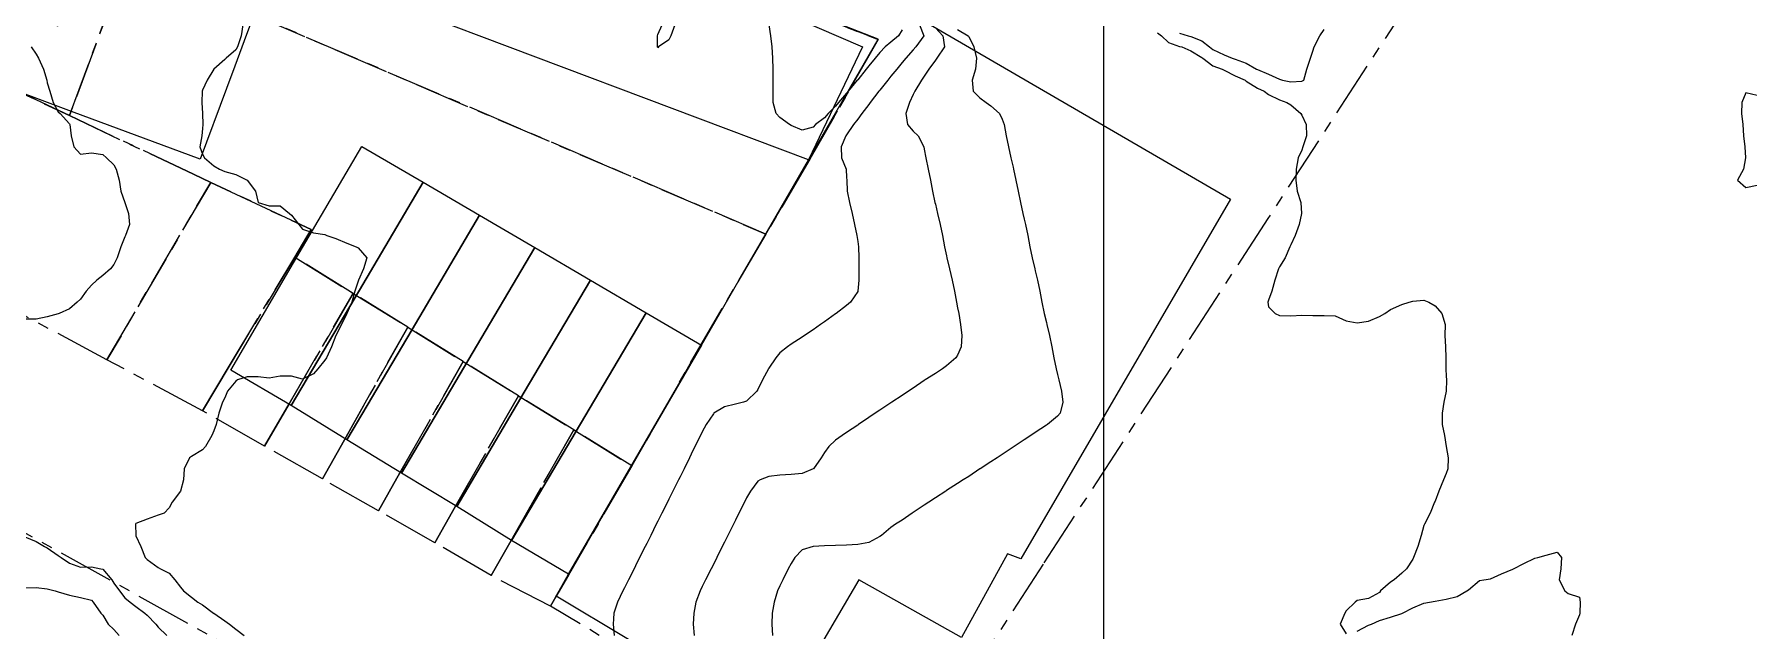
# Model space of a CAD drawing. Header units: centimetres. Extents: x 0 to 642158, y -847 to 649707.
# Drawn here: x 616218.7 to 616295.9, y 621736 to 621762.8 of the extents above; entities that cross this region are included whole.
import ezdxf

# ---------------------------------------------------------------- set-up
doc = ezdxf.new("R2010")
doc.units = ezdxf.units.CM
doc.header["$MEASUREMENT"] = 0
doc.linetypes.add('CENTERX2', pattern=[4, 2.5, -0.5, 0.5, -0.5])
doc.layers.add('MEV_grille', color=254, linetype='Continuous', lineweight=9)
doc.layers.add('WAL_topographie 0.5', color=253, linetype='Continuous', lineweight=20)
doc.layers.add('SPW_batiments', color=7, linetype='Continuous')
doc.layers.add('SPW_parcellaire cadastral', color=7, linetype='CENTERX2', lineweight=25, true_color=0xff0542)

# ---------------------------------------------------------------- blocks, each defined once
blk = doc.blocks.new('*U112')
at = {"layer": 'MEV_grille', "transparency": 33554687}
blk.add_lwpolyline([(0, 1825.476), (0, -1825.476)], dxfattribs=at)
blk = doc.blocks.new('*U113')
at = {"layer": 'MEV_grille', "color": 0, "linetype": 'ByBlock', "lineweight": -2, "transparency": 16777216}
blk.add_blockref('*U112', (900, 0), dxfattribs=at)

msp = doc.modelspace()

# ---------------------------------------------------------------- linework, layer by layer
at = {"layer": 'SPW_batiments'}
for points in [[(616256.784, 621782.562), (616268.301, 621776.569), (616272.44, 621774.416), (616269.575, 621768.732), (616269.334, 621768.253), (616267.525, 621764.664), (616267.324, 621764.265), (616260.374, 621768.148), (616257.741, 621763.997), (616272.542, 621755.399), (616263.094, 621739.198), (616262.494, 621739.415), (616260.428, 621735.648), (616255.795, 621738.247), (616252.099, 621731.928), (616251.945, 621731.664), (616242.178, 621737.513), (616242.732, 621738.499), (616248.711, 621748.818), (616256.675, 621762.597), (616237.591, 621770.062), (616246.789, 621787.763), (616256.784, 621782.562)], [(616255.964, 621762.257), (616253.536, 621757.166), (616235.124, 621764.093), (616237.591, 621770.062), (616240.808, 621768.804), (616255.964, 621762.257)], [(616219.729, 621763.201), (616220.521, 621765.336), (616221.519, 621764.965), (616222.326, 621764.666), (616223.109, 621766.775), (616228.72, 621764.143), (616228.628, 621763.896), (616228.116, 621762.517), (616227.694, 621761.38), (616227.324, 621760.383), (616226.14, 621757.194), (616220.35, 621759.344), (616218.546, 621760.014), (616216.462, 621760.787), (616217.645, 621763.975), (616219.729, 621763.201)], [(616236.178, 621756.152), (616233.118, 621750.97), (616230.241, 621746.098), (616227.522, 621747.689), (616230.35, 621752.523), (616233.417, 621757.767), (616236.178, 621756.152)], [(616238.715, 621754.667), (616235.682, 621749.531), (616232.743, 621744.556), (616230.241, 621746.098), (616233.118, 621750.97), (616236.178, 621756.152), (616238.715, 621754.667)], [(616241.206, 621753.21), (616238.199, 621748.119), (616235.209, 621743.057), (616232.743, 621744.556), (616235.682, 621749.531), (616238.715, 621754.667), (616241.206, 621753.21)], [(616243.717, 621751.741), (616240.737, 621746.695), (616237.698, 621741.549), (616235.209, 621743.057), (616238.199, 621748.119), (616241.206, 621753.21), (616243.717, 621751.741)], [(616246.221, 621750.275), (616243.269, 621745.275), (616240.164, 621740.016), (616237.698, 621741.549), (616240.737, 621746.695), (616243.717, 621751.741), (616246.221, 621750.275)], [(616248.711, 621748.818), (616242.732, 621738.499), (616240.164, 621740.016), (616243.269, 621745.275), (616246.221, 621750.275), (616248.711, 621748.818)]]:
    msp.add_lwpolyline(points, dxfattribs=at)
at = {"layer": 'SPW_parcellaire cadastral'}
for points in [[(616249.076, 621792.271), (616250.771, 621795.613), (616252.727, 621799.438), (616254.603, 621803.123), (616261.313, 621799.651), (616266.03, 621809.187), (616273.45, 621805.76), (616282.274, 621822.764), (616292.927, 621842.504), (616300.86, 621837.815), (616293.098, 621825.842), (616292.513, 621824.872), (616291.921, 621825.173), (616290.548, 621823.139), (616287.383, 621818.48), (616276.969, 621803.749), (616287.721, 621798.8), (616269.53, 621768.753), (616274.897, 621768.524), (616281.772, 621768.136), (616283.041, 621768.083), (616274.226, 621754.525), (616264.098, 621738.951), (616261.546, 621735.027)], [(616256.995, 621728.066), (616241.917, 621737.06), (616242.163, 621737.486), (616242.725, 621738.457), (616245.572, 621743.385), (616246.246, 621744.543), (616248.386, 621748.306), (616251.616, 621753.821), (616253.601, 621757.192), (616256.668, 621762.579), (616237.591, 621770.061), (616243.586, 621781.598), (616244.951, 621784.225), (616247.21, 621788.598), (616249.076, 621792.271)], [(616221.944, 621748.164), (616180.798, 621770.122), (616172.708, 621775.076), (616170.473, 621776.396), (616173.482, 621781.665), (616175.749, 621780.387), (616181.006, 621777.527), (616181.208, 621777.95), (616182.709, 621777.271), (616184.412, 621776.5), (616186.417, 621775.484), (616194.74, 621771.262), (616197.406, 621769.936), (616220.249, 621759.155), (616225.846, 621756.513), (616226.613, 621756.151), (616221.944, 621748.164)], [(616200.272, 621775.689), (616222.828, 621766.102), (616220.249, 621759.155), (616197.406, 621769.936), (616200.272, 621775.689)], [(616226.604, 621774.368), (616228.204, 621773.733), (616228.431, 621773.644), (616237.591, 621770.061), (616256.668, 621762.579), (616253.601, 621757.192), (616251.616, 621753.821), (616228.534, 621763.708), (616222.828, 621766.102), (616224.713, 621771.375), (616225.365, 621771.124), (616226.604, 621774.368)], [(616195.181, 621741.091), (616170.321, 621755.131), (616169.47, 621755.656), (616168.237, 621756.129), (616165.44, 621757.196), (616157.594, 621762.978), (616160.584, 621766.718), (616168.522, 621761.505), (616173.626, 621758.629), (616176.402, 621757.057), (616213.408, 621736.168), (616216.388, 621741.407), (616235.08, 621731.017), (616230.533, 621725.141), (616228.518, 621722.368), (616195.181, 621741.091)], [(616230.397, 621752.783), (616231.145, 621754.021), (616226.613, 621756.151), (616225.846, 621756.513), (616220.249, 621759.155), (616222.828, 621766.102), (616228.534, 621763.708), (616251.616, 621753.821), (616248.386, 621748.306), (616246.246, 621744.543), (616245.572, 621743.385), (616242.962, 621745.001), (616240.471, 621746.544), (616237.98, 621748.087), (616235.489, 621749.63), (616233.032, 621751.151), (616230.397, 621752.783)], [(616230.397, 621752.783), (616227.453, 621747.879), (616226.243, 621745.864), (616221.944, 621748.164), (616226.613, 621756.151), (616231.145, 621754.021), (616230.397, 621752.783)], [(616230.397, 621752.783), (616233.032, 621751.151), (616230.143, 621746.17), (616229.042, 621744.275), (616226.243, 621745.864), (616227.453, 621747.879), (616230.397, 621752.783)], [(616231.642, 621742.798), (616229.042, 621744.275), (616230.143, 621746.17), (616233.032, 621751.151), (616235.489, 621749.63), (616232.634, 621744.561), (616231.642, 621742.798)], [(616231.642, 621742.798), (616232.634, 621744.561), (616235.489, 621749.63), (616237.98, 621748.087), (616235.139, 621743.069), (616234.172, 621741.361), (616231.642, 621742.798)], [(616236.703, 621739.924), (616234.172, 621741.361), (616235.139, 621743.069), (616237.98, 621748.087), (616240.471, 621746.544), (616237.642, 621741.575), (616236.703, 621739.924)], [(616239.244, 621738.446), (616236.703, 621739.924), (616237.642, 621741.575), (616240.471, 621746.544), (616242.962, 621745.001), (616240.139, 621740.024), (616239.244, 621738.446)], [(616239.244, 621738.446), (616240.139, 621740.024), (616242.962, 621745.001), (616245.572, 621743.385), (616242.725, 621738.457), (616242.163, 621737.486), (616241.917, 621737.06), (616239.244, 621738.446)]]:
    msp.add_lwpolyline(points, dxfattribs=at)
at = {"layer": 'WAL_topographie 0.5'}
for points in [[(616246.781, 621762.25), (616246.75, 621762.204), (616246.737, 621762.25), (616246.735, 621762.75), (616246.75, 621762.813), (616246.939, 621763.25), (616247.039, 621763.75), (616247.13, 621764.25), (616247.25, 621764.679), (616247.285, 621764.75), (616247.508, 621765.25), (616247.75, 621765.55), (616248.25, 621765.5), (616248.397, 621765.25), (616248.25, 621764.768), (616248.241, 621764.75), (616248.021, 621764.25), (616247.821, 621763.75), (616247.75, 621763.589), (616247.511, 621763.25), (616247.33, 621762.75), (616247.25, 621762.563), (616246.781, 621762.25)], [(616228.062, 621763.25), (616227.993, 621762.75), (616227.826, 621762.25), (616227.75, 621762.123), (616227.318, 621761.75), (616227.25, 621761.68), (616226.75, 621761.25), (616226.75, 621761.25), (616226.45, 621760.75), (616226.25, 621760.3), (616226.232, 621760.25), (616226.212, 621759.75), (616226.25, 621759.25), (616226.25, 621759.25), (616226.263, 621758.75), (616226.25, 621758.583), (616226.217, 621758.25), (616226.125, 621757.75), (616226.25, 621757.427), (616226.333, 621757.25), (616226.75, 621756.893), (616227.011, 621756.75), (616227.25, 621756.644), (616227.75, 621756.5), (616228.25, 621756.25), (616228.25, 621756.25), (616228.629, 621755.75), (616228.75, 621755.25), (616228.75, 621755.25), (616229.25, 621755.098), (616229.75, 621755.1), (616230.162, 621754.75), (616230.25, 621754.667), (616230.576, 621754.25), (616230.75, 621754.05), (616231.25, 621753.87), (616231.75, 621753.798), (616231.85, 621753.75), (616232.25, 621753.617), (616232.75, 621753.411), (616233.167, 621753.25), (616233.25, 621753.202), (616233.646, 621752.75), (616233.492, 621752.25), (616233.265, 621751.75), (616233.25, 621751.704), (616233.111, 621751.25), (616232.971, 621750.75), (616232.75, 621750.25), (616232.75, 621750.25), (616232.5, 621749.75), (616232.25, 621749.25), (616232.25, 621749.25), (616232.05, 621748.75), (616231.83, 621748.25), (616231.75, 621748.139), (616231.446, 621747.75), (616231.25, 621747.525), (616230.75, 621747.282), (616230.25, 621747.425), (616229.75, 621747.425), (616229.25, 621747.332), (616228.75, 621747.393), (616228.25, 621747.395), (616227.818, 621747.25), (616227.75, 621747.199), (616227.377, 621746.75), (616227.25, 621746.45), (616227.148, 621746.25), (616226.986, 621745.75), (616226.866, 621745.25), (616226.75, 621744.967), (616226.669, 621744.75), (616226.385, 621744.25), (616226.25, 621744.109), (616225.75, 621743.806), (616225.657, 621743.75), (616225.413, 621743.25), (616225.386, 621742.75), (616225.25, 621742.25), (616225.25, 621742.25), (616224.881, 621741.75), (616224.75, 621741.5), (616224.522, 621741.25), (616224.25, 621741.164), (616223.75, 621740.987), (616223.25, 621740.786), (616223.222, 621740.75), (616223.24, 621740.25), (616223.25, 621740.226), (616223.463, 621739.75), (616223.665, 621739.25), (616223.75, 621739.165), (616224.25, 621738.806), (616224.35, 621738.75), (616224.75, 621738.553), (616224.993, 621738.25), (616225.25, 621737.914), (616225.384, 621737.75), (616225.75, 621737.467), (616226.04, 621737.25), (616226.25, 621737.13), (616226.739, 621736.75), (616226.75, 621736.744), (616227.25, 621736.41), (616227.46, 621736.25), (616227.75, 621736.032), (616228.117, 621735.75)], [(616258.533, 621763.25), (616258.728, 621762.75), (616258.376, 621762.25), (616258.25, 621762.114), (616257.914, 621761.75), (616257.75, 621761.549), (616257.508, 621761.25), (616257.25, 621760.928), (616257.107, 621760.75), (616256.75, 621760.304), (616256.707, 621760.25), (616256.316, 621759.75), (616256.25, 621759.662), (616255.932, 621759.25), (616255.75, 621759), (616255.561, 621758.75), (616255.25, 621758.288), (616255.223, 621758.25), (616255.003, 621757.75), (616255.022, 621757.25), (616255.235, 621756.75), (616255.25, 621756.375), (616255.255, 621756.25), (616255.274, 621755.75), (616255.385, 621755.25), (616255.5, 621754.75), (616255.614, 621754.25), (616255.714, 621753.75), (616255.75, 621753.481), (616255.78, 621753.25), (616255.799, 621752.75), (616255.796, 621752.25), (616255.807, 621751.75), (616255.756, 621751.25), (616255.75, 621751.237), (616255.425, 621750.75), (616255.25, 621750.601), (616254.78, 621750.25), (616254.75, 621750.228), (616254.25, 621749.868), (616254.083, 621749.75), (616253.75, 621749.515), (616253.359, 621749.25), (616253.25, 621749.18), (616252.75, 621748.864), (616252.59, 621748.75), (616252.25, 621748.48), (616252.057, 621748.25), (616251.75, 621747.79), (616251.727, 621747.75), (616251.463, 621747.25), (616251.25, 621746.828), (616251.205, 621746.75), (616250.75, 621746.301), (616250.602, 621746.25), (616250.25, 621746.164), (616249.75, 621746.041), (616249.274, 621745.75), (616249.25, 621745.729), (616248.926, 621745.25), (616248.75, 621744.917), (616248.667, 621744.75), (616248.417, 621744.25), (616248.25, 621743.911), (616248.172, 621743.75), (616247.931, 621743.25), (616247.75, 621742.888), (616247.68, 621742.75), (616247.431, 621742.25), (616247.25, 621741.888), (616247.18, 621741.75), (616246.931, 621741.25), (616246.75, 621740.888), (616246.68, 621740.75), (616246.431, 621740.25), (616246.25, 621739.888), (616246.18, 621739.75), (616245.931, 621739.25), (616245.75, 621738.888), (616245.68, 621738.75), (616245.431, 621738.25), (616245.25, 621737.888), (616245.18, 621737.75), (616244.931, 621737.25), (616244.763, 621736.75), (616244.75, 621736.5), (616244.735, 621736.25), (616244.75, 621736.083), (616244.779, 621735.75)], [(616259.25, 621763.113), (616259.588, 621762.75), (616259.657, 621762.25), (616259.313, 621761.75), (616259.25, 621761.659), (616258.956, 621761.25), (616258.75, 621760.936), (616258.618, 621760.75), (616258.318, 621760.25), (616258.25, 621760.103), (616258.077, 621759.75), (616257.919, 621759.25), (616257.993, 621758.75), (616258.25, 621758.459), (616258.471, 621758.25), (616258.731, 621757.75), (616258.75, 621757.639), (616258.816, 621757.25), (616258.923, 621756.75), (616259.029, 621756.25), (616259.125, 621755.75), (616259.231, 621755.25), (616259.25, 621755.167), (616259.346, 621754.75), (616259.462, 621754.25), (616259.567, 621753.75), (616259.663, 621753.25), (616259.75, 621752.841), (616259.769, 621752.75), (616259.885, 621752.25), (616260, 621751.75), (616260.106, 621751.25), (616260.201, 621750.75), (616260.25, 621750.5), (616260.299, 621750.25), (616260.385, 621749.75), (616260.435, 621749.25), (616260.408, 621748.75), (616260.25, 621748.371), (616260.176, 621748.25), (616259.75, 621747.885), (616259.565, 621747.75), (616259.25, 621747.546), (616258.794, 621747.25), (616258.75, 621747.222), (616258.25, 621746.889), (616258.042, 621746.75), (616257.75, 621746.556), (616257.292, 621746.25), (616257.25, 621746.222), (616256.75, 621745.889), (616256.542, 621745.75), (616256.25, 621745.556), (616255.792, 621745.25), (616255.75, 621745.222), (616255.25, 621744.889), (616255.046, 621744.75), (616254.75, 621744.54), (616254.451, 621744.25), (616254.25, 621743.99), (616254.106, 621743.75), (616253.757, 621743.25), (616253.75, 621743.244), (616253.25, 621743.045), (616252.75, 621742.992), (616252.25, 621742.965), (616251.75, 621742.907), (616251.359, 621742.75), (616251.25, 621742.688), (616250.917, 621742.25), (616250.75, 621741.943), (616250.654, 621741.75), (616250.402, 621741.25), (616250.25, 621740.943), (616250.154, 621740.75), (616249.902, 621740.25), (616249.75, 621739.943), (616249.654, 621739.75), (616249.402, 621739.25), (616249.25, 621738.943), (616249.154, 621738.75), (616248.902, 621738.25), (616248.75, 621737.943), (616248.654, 621737.75), (616248.46, 621737.25), (616248.368, 621736.75), (616248.336, 621736.25), (616248.382, 621735.75)], [(616253.857, 621758.75), (616253.75, 621758.643), (616253.25, 621758.503), (616252.75, 621758.714), (616252.686, 621758.75), (616252.25, 621759.065), (616252.086, 621759.25), (616251.95, 621759.75), (616251.937, 621760.25), (616251.938, 621760.75), (616251.938, 621761.25), (616251.924, 621761.75), (616251.892, 621762.25), (616251.839, 621762.75), (616251.769, 621763.25)], [(616260.25, 621763.035), (616260.731, 621762.75), (616260.75, 621762.719), (616260.983, 621762.25), (616261.095, 621761.75), (616261.056, 621761.25), (616260.91, 621760.75), (616260.95, 621760.25), (616261.25, 621759.95), (616261.534, 621759.75), (616261.75, 621759.592), (616262.138, 621759.25), (616262.25, 621759), (616262.345, 621758.75), (616262.433, 621758.25), (616262.538, 621757.75), (616262.654, 621757.25), (616262.75, 621756.833), (616262.769, 621756.75), (616262.875, 621756.25), (616262.971, 621755.75), (616263.077, 621755.25), (616263.192, 621754.75), (616263.25, 621754.5), (616263.308, 621754.25), (616263.413, 621753.75), (616263.51, 621753.25), (616263.615, 621752.75), (616263.731, 621752.25), (616263.75, 621752.167), (616263.846, 621751.75), (616263.952, 621751.25), (616264.048, 621750.75), (616264.154, 621750.25), (616264.25, 621749.833), (616264.269, 621749.75), (616264.385, 621749.25), (616264.49, 621748.75), (616264.587, 621748.25), (616264.692, 621747.75), (616264.75, 621747.5), (616264.811, 621747.25), (616264.925, 621746.75), (616264.989, 621746.25), (616264.864, 621745.75), (616264.75, 621745.617), (616264.292, 621745.25), (616264.25, 621745.221), (616263.75, 621744.889), (616263.542, 621744.75), (616263.25, 621744.556), (616262.792, 621744.25), (616262.75, 621744.222), (616262.25, 621743.891), (616262.033, 621743.75), (616261.75, 621743.567), (616261.261, 621743.25), (616261.25, 621743.243), (616260.75, 621742.909), (616260.5, 621742.75), (616260.25, 621742.593), (616259.75, 621742.271), (616259.718, 621742.25), (616259.25, 621741.944), (616258.958, 621741.75), (616258.75, 621741.611), (616258.25, 621741.278), (616258.208, 621741.25), (616257.75, 621740.944), (616257.458, 621740.75), (616257.25, 621740.607), (616256.819, 621740.25), (616256.75, 621740.198), (616256.25, 621739.927), (616255.75, 621739.84), (616255.25, 621739.816), (616254.75, 621739.795), (616254.25, 621739.775), (616253.75, 621739.75), (616253.75, 621739.75), (616253.25, 621739.602), (616252.917, 621739.25), (616252.75, 621738.992), (616252.624, 621738.75), (616252.376, 621738.25), (616252.25, 621737.976), (616252.145, 621737.75), (616251.985, 621737.25), (616251.893, 621736.75), (616251.89, 621736.25), (616251.92, 621735.75)], [(616257.75, 621763.016), (616257.589, 621762.75), (616257.25, 621762.468), (616256.982, 621762.25), (616256.75, 621761.993), (616256.535, 621761.75), (616256.25, 621761.394), (616256.132, 621761.25), (616255.75, 621760.772), (616255.731, 621760.75), (616255.321, 621760.25), (616255.25, 621760.161), (616254.89, 621759.75), (616254.75, 621759.578), (616254.421, 621759.25), (616254.25, 621759.054), (616253.857, 621758.75)], [(616269.25, 621762.882), (616269.439, 621762.75), (616269.75, 621762.449), (616270.25, 621762.272), (616270.35, 621762.25), (616270.75, 621762.08), (616271.25, 621761.778), (616271.289, 621761.75), (616271.75, 621761.399), (616272.167, 621761.25), (616272.25, 621761.2), (616272.75, 621760.947), (616273.199, 621760.75), (616273.25, 621760.713), (616273.75, 621760.39), (616274.048, 621760.25), (616274.25, 621760.109), (616274.75, 621759.872), (616275.073, 621759.75), (616275.25, 621759.638), (616275.709, 621759.25), (616275.75, 621759.182), (616275.954, 621758.75), (616275.955, 621758.25), (616275.804, 621757.75), (616275.75, 621757.607), (616275.583, 621757.25), (616275.495, 621756.75), (616275.484, 621756.25), (616275.538, 621755.75), (616275.706, 621755.25), (616275.733, 621754.75), (616275.637, 621754.25), (616275.455, 621753.75), (616275.25, 621753.34), (616275.209, 621753.25), (616275.003, 621752.75), (616274.75, 621752.346), (616274.699, 621752.25), (616274.536, 621751.75), (616274.405, 621751.25), (616274.25, 621750.841), (616274.221, 621750.75), (616274.25, 621750.55), (616274.55, 621750.25), (616274.75, 621750.159), (616275.25, 621750.136), (616275.75, 621750.17), (616276.25, 621750.156), (616276.75, 621750.155), (616277.25, 621750.135), (616277.75, 621749.917), (616278.25, 621749.822), (616278.75, 621749.9), (616279.25, 621750.117), (616279.485, 621750.25), (616279.75, 621750.43), (616280.25, 621750.655), (616280.583, 621750.75), (616280.75, 621750.794), (616281.25, 621750.841), (616281.472, 621750.75), (616281.75, 621750.594), (616282.055, 621750.25), (616282.206, 621749.75), (616282.185, 621749.25), (616282.224, 621748.75), (616282.23, 621748.25), (616282.234, 621747.75), (616282.25, 621747.417), (616282.26, 621747.25), (616282.25, 621746.75), (616282.25, 621746.75), (616282.153, 621746.25), (616282.067, 621745.75), (616282.076, 621745.25), (616282.171, 621744.75), (616282.25, 621744.25), (616282.25, 621744.25), (616282.336, 621743.75), (616282.324, 621743.25), (616282.25, 621743.041), (616282.125, 621742.75), (616281.917, 621742.25), (616281.75, 621741.8), (616281.731, 621741.75), (616281.528, 621741.25), (616281.269, 621740.75), (616281.25, 621740.704), (616281.118, 621740.25), (616280.982, 621739.75), (616280.781, 621739.25), (616280.75, 621739.187), (616280.466, 621738.75), (616280.25, 621738.55), (616279.907, 621738.25), (616279.75, 621738.14), (616279.297, 621737.75), (616279.25, 621737.685), (616278.75, 621737.409), (616278.25, 621737.327), (616278.15, 621737.25), (616277.75, 621736.85), (616277.692, 621736.75), (616277.483, 621736.25), (616277.75, 621735.824)], [(616270.25, 621762.872), (616270.635, 621762.75), (616270.75, 621762.718), (616271.25, 621762.518), (616271.598, 621762.25), (616271.75, 621762.135), (616272.25, 621761.895), (616272.616, 621761.75), (616272.75, 621761.704), (616273.25, 621761.516), (616273.703, 621761.25), (616273.75, 621761.226), (616274.25, 621761.028), (616274.75, 621760.794), (616274.883, 621760.75), (616275.25, 621760.679), (616275.75, 621760.71)], [(616275.75, 621760.71), (616275.843, 621760.75), (616275.977, 621761.25), (616276.147, 621761.75), (616276.25, 621762.066), (616276.314, 621762.25), (616276.566, 621762.75), (616276.75, 621763.031)], [(616218.531, 621762.25), (616218.75, 621761.922), (616218.858, 621761.75), (616219.083, 621761.25), (616219.228, 621760.75), (616219.25, 621760.635), (616219.375, 621760.25), (616219.515, 621759.75), (616219.75, 621759.329), (616219.838, 621759.25), (616220.25, 621758.783), (616220.265, 621758.75), (616220.331, 621758.25), (616220.456, 621757.75), (616220.75, 621757.427), (616221.25, 621757.479), (616221.75, 621757.401), (616221.927, 621757.25), (616222.25, 621756.933), (616222.357, 621756.75), (616222.487, 621756.25), (616222.561, 621755.75), (616222.75, 621755.25), (616222.75, 621755.25), (616222.915, 621754.75), (616222.953, 621754.25), (616222.774, 621753.75), (616222.75, 621753.693), (616222.568, 621753.25), (616222.406, 621752.75), (616222.25, 621752.452), (616222.097, 621752.25), (616221.75, 621751.963), (616221.488, 621751.75), (616221.25, 621751.527), (616221, 621751.25), (616220.75, 621750.897), (616220.6, 621750.75), (616220.25, 621750.453), (616219.788, 621750.25), (616219.75, 621750.233), (616219.25, 621750.095), (616218.75, 621749.991), (616218.25, 621749.991)], [(616296.25, 621760.06), (616295.75, 621760.187), (616295.561, 621759.75), (616295.554, 621759.25), (616295.607, 621758.75), (616295.639, 621758.25), (616295.694, 621757.75), (616295.736, 621757.25), (616295.646, 621756.75), (616295.375, 621756.25), (616295.75, 621755.917), (616296.25, 621756.031)], [(616218.25, 621740.18), (616218.75, 621739.981), (616219.136, 621739.75), (616219.25, 621739.689), (616219.75, 621739.35), (616219.883, 621739.25), (616220.25, 621739.007), (616220.75, 621738.815), (616221.25, 621738.838), (616221.67, 621738.75), (616221.75, 621738.731), (616222.16, 621738.25), (616222.25, 621738.105), (616222.507, 621737.75), (616222.75, 621737.443), (616222.992, 621737.25), (616223.25, 621737.048), (616223.649, 621736.75), (616223.75, 621736.653), (616224.146, 621736.25), (616224.25, 621736.123), (616224.633, 621735.75)], [(616278.25, 621735.939), (616278.75, 621736.202), (616278.882, 621736.25), (616279.25, 621736.421), (616279.75, 621736.569), (616280.25, 621736.732), (616280.286, 621736.75), (616280.75, 621736.995), (616281.25, 621737.205), (616281.5, 621737.25), (616281.75, 621737.295), (616282.25, 621737.386), (616282.75, 621737.5), (616283.178, 621737.75), (616283.25, 621737.806), (616283.75, 621738.214), (616283.95, 621738.25), (616284.25, 621738.3), (616284.75, 621738.523), (616285.25, 621738.735), (616285.283, 621738.75), (616285.75, 621738.991), (616286.25, 621739.22), (616286.375, 621739.25), (616286.75, 621739.354), (616287.25, 621739.5), (616287.442, 621739.25), (616287.417, 621738.75), (616287.344, 621738.25), (616287.596, 621737.75), (616287.75, 621737.632), (616288.25, 621737.464), (616288.291, 621737.25), (616288.271, 621736.75), (616288.25, 621736.679), (616288.083, 621736.25), (616287.908, 621735.75)], [(616218.25, 621737.886), (616218.75, 621737.901), (616219.25, 621737.843), (616219.607, 621737.75), (616219.75, 621737.708), (616220.25, 621737.56), (616220.75, 621737.452), (616221.25, 621737.335), (616221.328, 621737.25), (616221.661, 621736.75), (616221.75, 621736.654), (616222.004, 621736.25), (616222.25, 621736.021), (616222.487, 621735.75)]]:
    msp.add_lwpolyline(points, dxfattribs=at)

# ---------------------------------------------------------------- block references
at = {"layer": 'MEV_grille', "transparency": 33554687}
msp.add_blockref('*U113', (615366.814, 620593.644), dxfattribs=at)

doc.saveas('drawing.dxf')
